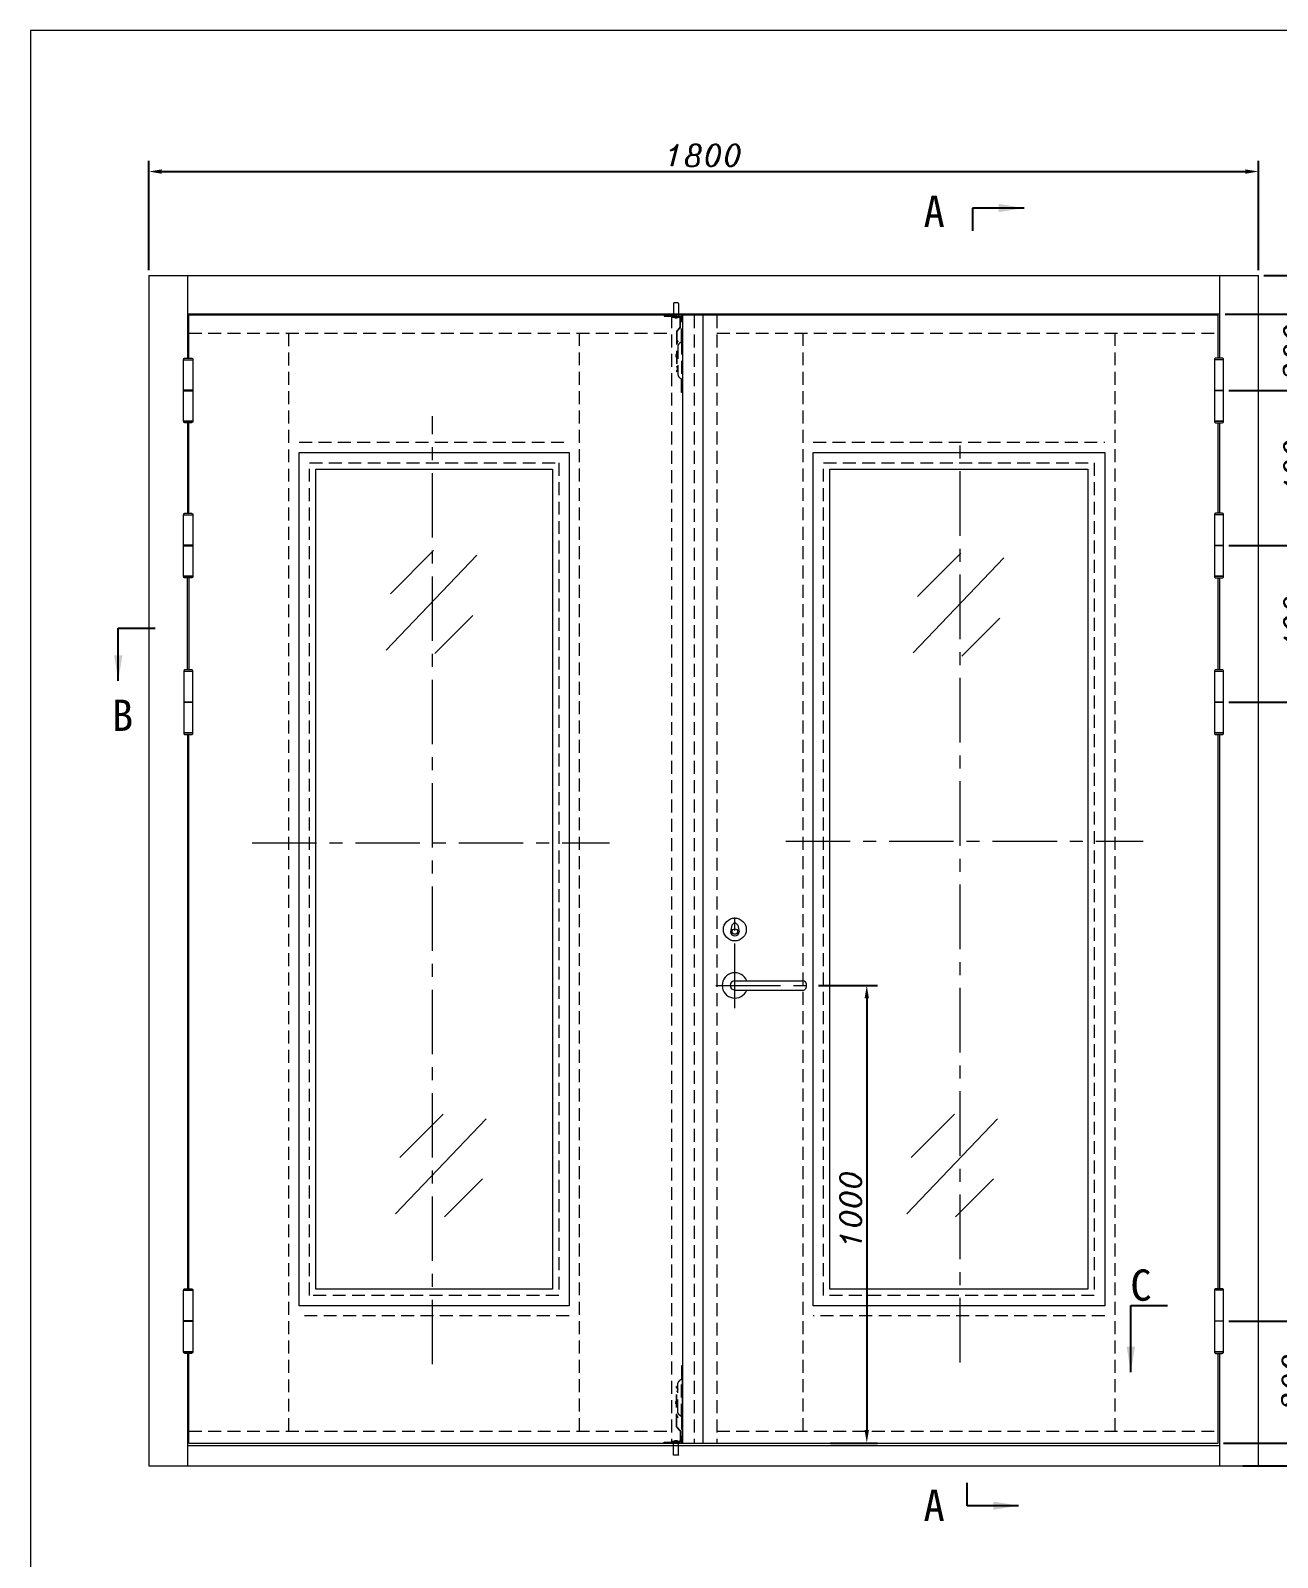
# Model space of a CAD drawing. Extents: x 840 to 463068, y -166519 to 7717.
# Drawn here: x 21054 to 23506, y 1533 to 4535 of the extents above; entities that cross this region are included whole.
import ezdxf

# ---------------------------------------------------------------- set-up
doc = ezdxf.new("R2010")
doc.units = 0
doc.header["$LTSCALE"] = 4
doc.linetypes.add('CENTER', pattern=[50.8, 31.75, -6.35, 6.35, -6.35])
doc.linetypes.add('HIDDEN', pattern=[9.525, 6.35, -3.175])
doc.layers.get('0').update_dxf_attribs({"linetype": 'CONTINUOUS', "lineweight": 13})
doc.layers.get('DEFPOINTS').update_dxf_attribs({"linetype": 'CONTINUOUS', "lineweight": 13})
for name, color, linetype, lineweight in [('FASTENERS', 7, 'CONTINUOUS', 13), ('HATCH', 6, 'CONTINUOUS', 13), ('中心线', 4, 'CENTER', 13), ('标注', 3, 'CONTINUOUS', 13), ('粗实线', 7, 'CONTINUOUS', 30), ('虚线', 1, 'HIDDEN', 13)]:
    doc.layers.add(name, color=color, linetype=linetype, lineweight=lineweight)
doc.styles.get("Standard").update_dxf_attribs({"font": ''})
doc.styles.add('仿宋', font='italic.shx')
doc.styles.get('Standard').set_extended_font_data('@FangSong_GB2312')
doc.dimstyles.new('17X', dxfattribs={"dimscale": 17, "dimtxt": 2.5, "dimasz": 1.5, "dimexe": 1.25, "dimexo": 0.625, "dimtad": 1, "dimdsep": 46, "dimtxsty": '仿宋', "dimcen": 2.5, "dimclrt": 7, "dimadec": 0, "dimazin": 0, "dimtfac": 1, "dimtmove": 0, "dimatfit": 3, "dimfxl": 1, "dimarcsym": 0})
doc.dimstyles.new('ISO-25', dxfattribs={"dimtxt": 2.5, "dimasz": 2.5, "dimexe": 1.25, "dimexo": 0.625, "dimtad": 1, "dimtxsty": 'Standard', "dimcen": 2.5, "dimadec": 0, "dimazin": 0, "dimtfac": 1, "dimtmove": 0, "dimatfit": 3, "dimfxl": 1, "dimarcsym": 0})

# ---------------------------------------------------------------- blocks, each defined once
blk = doc.blocks.new('*D3')
at = {"layer": 'DEFPOINTS', "color": 0, "transparency": 16777216}
for p in [(23468.4, 4258), (21286.4, 4053.5), (23468.4, 4053.5)]:
    blk.add_point(p, dxfattribs=at)
at = {"layer": '标注', "color": 0, "lineweight": -2, "transparency": 16777216}
for p, q in [((21286.4, 4064.1), (21286.4, 4279.2)), ((23468.4, 4064.1), (23468.4, 4279.2)), ((21311.9, 4258), (23442.9, 4258))]:
    blk.add_line(p, q, dxfattribs=at)
at = {"layer": '标注', "color": 0, "transparency": 16777216}
for points in [[(21311.9, 4262.2), (21311.9, 4253.7), (21286.4, 4258)], [(23442.9, 4262.2), (23442.9, 4253.7), (23468.4, 4258)]]:
    blk.add_solid(points, dxfattribs=at)
at = {"layer": '标注', "color": 7, "lineweight": 18, "transparency": 16777216, "insert": (22377.4, 4289.8), "char_height": 42.5, "attachment_point": 5, "style": '仿宋'}
blk.add_mtext('1800', dxfattribs=at)
blk = doc.blocks.new('_DOTSMALL')
at = {"color": 0, "linetype": 'ByBlock', "const_width": 0.5}
blk.add_lwpolyline([(-0.0625, 0, 1), (0.0625, 0, 1)], format="xyb", close=True, dxfattribs=at)
blk = doc.blocks.new('*D4')
at = {"layer": 'DEFPOINTS', "color": 0, "transparency": 16777216}
for p in [(23468.4, 4053.5), (23427.4, 1712.5), (23684.7, 1712.5)]:
    blk.add_point(p, dxfattribs=at)
at = {"layer": '标注', "color": 0, "lineweight": -2, "transparency": 16777216}
for p, q in [((23479, 4053.5), (23705.9, 4053.5)), ((23684.7, 4028), (23684.7, 1738)), ((23438, 1712.5), (23705.9, 1712.5))]:
    blk.add_line(p, q, dxfattribs=at)
at = {"layer": '标注', "color": 0, "transparency": 16777216}
for points in [[(23680.4, 4028), (23688.9, 4028), (23684.7, 4053.5)], [(23680.4, 1738), (23688.9, 1738), (23684.7, 1712.5)]]:
    blk.add_solid(points, dxfattribs=at)
at = {"layer": '标注', "color": 7, "lineweight": 18, "transparency": 16777216, "insert": (23652.8, 2850.2), "char_height": 42.5, "attachment_point": 5, "rotation": 90, "style": '仿宋'}
blk.add_mtext('2400', dxfattribs=at)
blk = doc.blocks.new("5'旗铰")
at = {"lineweight": 13}
for p, q in [((-9, -3), (9, -3)), ((-9, -124), (9, -124))]:
    blk.add_line(p, q, dxfattribs=at)
blk.add_lwpolyline([(-6.5, 0), (6.5, 0, -0.414214), (9, -2.5), (9, -124.5, -0.414214), (6.5, -127), (-6.5, -127, -0.414214), (-9, -124.5), (-9, -2.5, -0.414214)], format="xyb", close=True, dxfattribs=at)
for points in [[(9, -63), (-9, -63), (-9, -3), (9, -3)], [(-9, -64), (9, -64), (9, -124), (-9, -124)]]:
    blk.add_lwpolyline(points, dxfattribs=at)
blk = doc.blocks.new('*D5')
at = {"layer": 'DEFPOINTS', "color": 0, "transparency": 16777216}
for p in [(23392.4, 3977.5), (23399.8, 3827.5), (23571.2, 3827.5)]:
    blk.add_point(p, dxfattribs=at)
at = {"layer": '标注', "color": 0, "lineweight": -2, "transparency": 16777216}
for p, q in [((23403, 3977.5), (23592.5, 3977.5)), ((23571.2, 3952), (23571.2, 3853)), ((23410.4, 3827.5), (23592.5, 3827.5))]:
    blk.add_line(p, q, dxfattribs=at)
at = {"layer": '标注', "color": 0, "transparency": 16777216}
for points in [[(23567, 3952), (23575.5, 3952), (23571.2, 3977.5)], [(23567, 3853), (23575.5, 3853), (23571.2, 3827.5)]]:
    blk.add_solid(points, dxfattribs=at)
at = {"layer": '标注', "color": 7, "lineweight": 18, "transparency": 16777216, "insert": (23539.3, 3902.5), "char_height": 42.5, "attachment_point": 5, "rotation": 90, "style": '仿宋'}
blk.add_mtext('200', dxfattribs=at)
blk = doc.blocks.new('*D6')
at = {"layer": 'DEFPOINTS', "color": 0, "transparency": 16777216}
for p in [(23399.8, 3827.5), (23399.8, 3522.5), (23571.2, 3522.5)]:
    blk.add_point(p, dxfattribs=at)
at = {"layer": '标注', "color": 0, "lineweight": -2, "transparency": 16777216}
for p, q in [((23410.4, 3827.5), (23592.5, 3827.5)), ((23571.2, 3802), (23571.2, 3548)), ((23410.4, 3522.5), (23592.5, 3522.5))]:
    blk.add_line(p, q, dxfattribs=at)
at = {"layer": '标注', "color": 0, "transparency": 16777216}
for points in [[(23567, 3802), (23575.5, 3802), (23571.2, 3827.5)], [(23567, 3548), (23575.5, 3548), (23571.2, 3522.5)]]:
    blk.add_solid(points, dxfattribs=at)
at = {"layer": '标注', "color": 7, "lineweight": 18, "transparency": 16777216, "insert": (23539.3, 3675), "char_height": 42.5, "attachment_point": 5, "rotation": 90, "style": '仿宋'}
blk.add_mtext('400', dxfattribs=at)
blk = doc.blocks.new('6寸暗插销')
at = {"color": 7, "lineweight": 5}
for p, q in [((-26422.4, 13572.4), (-26422.4, 13546.6)), ((-26413.4, 13573.4), (-26421.4, 13573.4)), ((-26412.4, 13572.4), (-26412.4, 13546.6)), ((-26440.9, 13549.4), (-26440.9, 13547.6)), ((-26405.9, 13549.4), (-26440.9, 13549.4)), ((-26440.9, 13547.6), (-26407.7, 13547.6)), ((-26439.9, 13549.4), (-26438.4, 13547.6)), ((-26431.9, 13549.4), (-26433.4, 13547.6)), ((-26424.4, 13546.6), (-26409.5, 13546.6)), ((-26424.4, 13546.6), (-26424.4, 13545.4)), ((-26424.4, 13545.4), (-26410.7, 13545.4)), ((-26419.9, 13545.4), (-26419.9, 13544.9)), ((-26419.4, 13544.4), (-26415.4, 13544.4)), ((-26414.9, 13545.4), (-26414.9, 13544.9)), ((-26409.7, 13525.8), (-26409.7, 13544.4)), ((-26408.5, 13525.8), (-26408.5, 13545.6)), ((-26406.7, 13497.5), (-26406.7, 13546.6)), ((-26404.9, 13547.6), (-26404.9, 13548.4)), ((-26404.9, 13548.4), (-26404.9, 13397.4)), ((-26416.9, 13517.4), (-26416.9, 13437.9)), ((-26416.9, 13517), (-26416.9, 13437.9)), ((-26409.9, 13525.1), (-26416.6, 13517.7)), ((-26415.7, 13517), (-26415.7, 13437.9)), ((-26408.7, 13525.1), (-26415.4, 13517.7)), ((-26414.5, 13498.9), (-26415.7, 13498.9)), ((-26414.1, 13498.2), (-26415.7, 13492.9)), ((-26413.9, 13488.9), (-26413.9, 13432)), ((-26406.7, 13497.5), (-26406.7, 13423.9)), ((-26417.9, 13471.9), (-26417.9, 13467.9)), ((-26416.9, 13472.4), (-26417.4, 13472.4)), ((-26416.9, 13467.4), (-26417.4, 13467.4)), ((-26413.9, 13472.9), (-26415.7, 13472.9)), ((-26413.9, 13466.9), (-26415.7, 13466.9)), ((-26415.7, 13437.9), (-26416.9, 13437.9)), ((-26414.1, 13443.5), (-26415.7, 13448.9)), ((-26414.5, 13442.9), (-26415.7, 13442.9)), ((-26406.7, 13397.4), (-26406.7, 13423.2)), ((-26404.9, 13407.4), (-26406.7, 13405.9)), ((-26404.9, 13399.4), (-26406.7, 13400.9)), ((-26404.9, 13397.4), (-26406.7, 13397.4))]:
    blk.add_line(p, q, dxfattribs=at)
for centre, radius, start, end in [((-26421.4, 13572.4), 1, 90, 180), ((-26413.4, 13572.4), 1, 0, 90), ((-26419.4, 13544.9), 0.5, 180, 270), ((-26415.4, 13544.9), 0.5, 270, 0), ((-26410.7, 13544.4), 1, 0, 90), ((-26409.5, 13545.6), 1, 0, 90), ((-26407.7, 13546.6), 1, 0, 90), ((-26405.9, 13548.4), 1, 0, 90), ((-26415.9, 13517), 1, 138.0128, 180), ((-26414.7, 13517), 1, 138.0128, 180), ((-26410.7, 13525.8), 1, 318.0128, 0), ((-26409.5, 13525.8), 1, 318.0128, 0), ((-26414.5, 13498.4), 0.5, 343.3008, 90), ((-26402.3, 13485.7), 12, 114.487, 164.5657), ((-26407.7, 13497.5), 1, 294.487, 0), ((-26417.4, 13471.9), 0.5, 90, 180), ((-26417.4, 13467.9), 0.5, 180, 270), ((-26414.5, 13443.4), 0.5, 270, 16.6992), ((-26412.9, 13432), 1, 180, 196.1227), ((-26402.3, 13435.1), 12, 196.1227, 245.513), ((-26407.7, 13423.2), 1, 0, 65.513)]:
    blk.add_arc(centre, radius, start, end, dxfattribs=at)
blk = doc.blocks.new('*D7')
at = {"layer": 'DEFPOINTS', "color": 0, "transparency": 16777216}
for p in [(23399.8, 1997.5), (23389.4, 1757.5), (23568.3, 1757.5)]:
    blk.add_point(p, dxfattribs=at)
at = {"layer": '标注', "color": 0, "lineweight": -2, "transparency": 16777216}
for p, q in [((23410.4, 1997.5), (23589.5, 1997.5)), ((23568.3, 1972), (23568.3, 1783)), ((23400, 1757.5), (23589.5, 1757.5))]:
    blk.add_line(p, q, dxfattribs=at)
at = {"layer": '标注', "color": 0, "transparency": 16777216}
for points in [[(23564, 1972), (23572.5, 1972), (23568.3, 1997.5)], [(23564, 1783), (23572.5, 1783), (23568.3, 1757.5)]]:
    blk.add_solid(points, dxfattribs=at)
at = {"layer": '标注', "color": 7, "lineweight": 18, "transparency": 16777216, "insert": (23536.4, 1877.5), "char_height": 42.5, "attachment_point": 5, "rotation": 90, "style": '仿宋'}
blk.add_mtext('200', dxfattribs=at)
blk = doc.blocks.new('*D8')
at = {"layer": 'DEFPOINTS', "color": 0, "transparency": 16777216}
for p in [(22592.7, 2657.5), (22616.5, 1757.5), (22698.3, 1757.5)]:
    blk.add_point(p, dxfattribs=at)
at = {"layer": '标注', "color": 0, "lineweight": -2, "transparency": 16777216}
for p, q in [((22603.3, 2657.5), (22719.5, 2657.5)), ((22698.3, 2632), (22698.3, 1783)), ((22627.1, 1757.5), (22719.5, 1757.5))]:
    blk.add_line(p, q, dxfattribs=at)
at = {"layer": '标注', "color": 0, "transparency": 16777216}
for points in [[(22694, 2632), (22702.5, 2632), (22698.3, 2657.5)], [(22694, 1783), (22702.5, 1783), (22698.3, 1757.5)]]:
    blk.add_solid(points, dxfattribs=at)
at = {"layer": '标注', "color": 7, "lineweight": 18, "transparency": 16777216, "insert": (22666.4, 2217.5), "char_height": 42.5, "attachment_point": 5, "rotation": 90, "style": '仿宋'}
blk.add_mtext('1000', dxfattribs=at)
blk = doc.blocks.new('*D17')
at = {"layer": 'DEFPOINTS', "color": 0, "transparency": 16777216}
for p in [(23410.4, 3522.5), (23399.8, 3214.5), (23571.2, 3214.5)]:
    blk.add_point(p, dxfattribs=at)
at = {"layer": '标注', "color": 0, "lineweight": -2, "transparency": 16777216}
for p, q in [((23421, 3522.5), (23592.5, 3522.5)), ((23571.2, 3497), (23571.2, 3240)), ((23410.4, 3214.5), (23592.5, 3214.5))]:
    blk.add_line(p, q, dxfattribs=at)
at = {"layer": '标注', "color": 0, "transparency": 16777216}
for points in [[(23567, 3497), (23575.5, 3497), (23571.2, 3522.5)], [(23567, 3240), (23575.5, 3240), (23571.2, 3214.5)]]:
    blk.add_solid(points, dxfattribs=at)
at = {"layer": '标注', "color": 7, "lineweight": 18, "transparency": 16777216, "insert": (23539.3, 3368.5), "char_height": 42.5, "attachment_point": 5, "rotation": 90, "style": '仿宋'}
blk.add_mtext('400', dxfattribs=at)

msp = doc.modelspace()

# ---------------------------------------------------------------- linework, layer by layer
for p, q in [((22433.051, 2775.947), (22430.465, 2763.021)), ((22444.665, 2775.947), (22447.25, 2763.021)), ((22438.858, 2666.482), (22573.858, 2666.482)), ((22438.858, 2648.482), (22573.858, 2648.482)), ((22578.858, 2661.482), (22578.858, 2653.482))]:
    msp.add_line(p, q)
for centre, radius in [((22438.858, 2767.482), 22.5), ((22438.858, 2763.382), 5.4)]:
    msp.add_circle(centre, radius)
for centre, radius, start, end in [((22438.858, 2763.382), 8.4, 182.464215, 357.535785), ((22438.858, 2773.786), 6.196, 20.41396, 159.58604), ((22438.858, 2657.482), 25, 21.100196, 338.899804), ((22438.858, 2657.482), 9, 90, 270), ((22573.858, 2661.482), 5, 0, 90), ((22573.858, 2653.482), 5, 270, 0)]:
    msp.add_arc(centre, radius, start, end)
at = {"layer": 'FASTENERS', "lineweight": 13}
for p, q in [((21582.167, 3705.482), (22113.052, 3705.482)), ((22592.709, 3705.482), (23166.167, 3705.482)), ((22113.052, 2027.482), (21582.167, 2027.482)), ((23166.167, 2027.482), (22592.709, 2027.482))]:
    msp.add_line(p, q, dxfattribs=at)
for points in [[(22113.052, 3705.482), (22113.052, 2027.482), (21582.167, 2027.482), (21582.167, 3705.482)], [(23166.167, 3705.482), (23166.167, 2027.482), (22592.709, 2027.482), (22592.709, 3705.482)]]:
    msp.add_lwpolyline(points, close=True, dxfattribs=at)
at = {"layer": 'HATCH', "lineweight": 13}
for p, q in [((21752.975, 3316.573), (21931.309, 3503.762)), ((21761.582, 3427.447), (21846.615, 3512.48)), ((22789.588, 3311.386), (22967.923, 3498.575)), ((22798.195, 3422.259), (22883.229, 3507.293)), ((21848.844, 3310.455), (21923.575, 3385.185)), ((22885.458, 3305.268), (22960.188, 3379.998)), ((21780.433, 2319.172), (21865.467, 2404.205)), ((22785.72, 2319.172), (22870.754, 2404.205)), ((21771.827, 2208.298), (21950.161, 2395.487)), ((22777.114, 2208.298), (22955.448, 2395.487)), ((21867.696, 2202.18), (21942.426, 2276.91)), ((22872.983, 2202.18), (22947.714, 2276.91))]:
    msp.add_line(p, q, dxfattribs=at)
at = {"layer": '中心线', "lineweight": 18}
for p, q in [((21844.602, 1912.53), (21844.602, 3776.777)), ((21844.602, 1912.53), (21844.602, 3737.72)), ((22882.042, 1915.853), (22882.042, 3741.044)), ((22882.042, 1915.853), (22882.042, 3741.044)), ((21489.478, 2937.846), (22192.352, 2937.846)), ((22538.918, 2941.17), (23241.792, 2941.17)), ((22438.858, 2613.077), (22438.858, 2812.99)), ((22401.609, 2657.482), (22595.061, 2657.482))]:
    msp.add_line(p, q, dxfattribs=at)
at = {"layer": '粗实线', "lineweight": 18}
for p, q in [((27898.744, 4535.257), (21053.956, 4535.257)), ((21053.956, 4535.257), (21053.956, -396.839)), ((21286.358, 4053.482), (21286.358, 1712.482)), ((21286.358, 4053.482), (23468.358, 4053.482)), ((21362.358, 4053.482), (21362.358, 3890.982)), ((23392.358, 3890.982), (23392.358, 4053.482)), ((23468.358, 1712.482), (23468.358, 4053.482)), ((21362.358, 4012.482), (21362.358, 4012.482)), ((23392.358, 4012.482), (23392.358, 4012.482)), ((23392.358, 3977.482), (21362.358, 3977.482)), ((23389.358, 3975.482), (21365.358, 3975.482)), ((21365.358, 3890.982), (21365.358, 3975.482)), ((22336.243, 3975.482), (22336.243, 1757.482)), ((22375.9, 3975.482), (22375.9, 1757.482)), ((23389.358, 3890.982), (23389.358, 3975.482)), ((21362.358, 3763.982), (21362.358, 3585.985)), ((21365.358, 3585.985), (21365.358, 3763.982)), ((23389.358, 3585.985), (23389.358, 3763.982)), ((23392.358, 3585.985), (23392.358, 3763.982)), ((21362.825, 3277.974), (21362.825, 3458.972)), ((21365.825, 3277.974), (21365.825, 3458.972)), ((23389.374, 3277.995), (23389.374, 3458.993)), ((23392.374, 3277.995), (23392.374, 3458.993)), ((21362.358, 3150.985), (21362.358, 2060.99)), ((21365.358, 2060.99), (21365.358, 3150.985)), ((23389.358, 2060.99), (23389.358, 3150.985)), ((23392.358, 2060.99), (23392.358, 3150.985)), ((21362.358, 1933.982), (21362.358, 1712.482)), ((21365.358, 1757.482), (21365.358, 1933.982)), ((23389.358, 1757.482), (23389.358, 1933.982)), ((23392.358, 1712.482), (23392.358, 1933.982)), ((21362.358, 1752.482), (23392.358, 1752.482)), ((21365.358, 1757.482), (23389.358, 1757.482)), ((21286.358, 1712.482), (23468.358, 1712.482))]:
    msp.add_line(p, q, dxfattribs=at)
at = {"layer": '粗实线', "lineweight": 13}
for points in [[(22080.052, 3672.482), (22080.052, 2060.482), (21615.167, 2060.482), (21615.167, 3672.482)], [(22080.052, 3672.482), (22080.052, 2060.482), (21615.167, 2060.482), (21615.167, 3672.482)], [(23133.167, 3672.482), (23133.167, 2060.482), (22625.709, 2060.482), (22625.709, 3672.482)], [(23133.167, 3672.482), (23133.167, 2060.482), (22625.709, 2060.482), (22625.709, 3672.482)]]:
    msp.add_lwpolyline(points, close=True, dxfattribs=at)
at = {"layer": '虚线', "lineweight": 18}
for p, q in [((22314.069, 3975.482), (22314.069, 1757.482)), ((22358.858, 3975.482), (22358.858, 1757.482)), ((22403.646, 3975.482), (22403.646, 1757.482)), ((21365.358, 3940.418), (22314.069, 3940.418)), ((22403.646, 3940.418), (23389.358, 3940.418)), ((21365.358, 1781.252), (22314.069, 1781.252)), ((22403.646, 1781.252), (23389.358, 1781.252))]:
    msp.add_line(p, q, dxfattribs=at)
at = {"layer": '虚线', "lineweight": 13}
for p, q in [((21562.167, 1781.252), (21562.167, 3940.418)), ((22133.052, 3940.418), (22133.052, 1781.252)), ((22572.709, 3940.418), (22572.709, 1781.252)), ((23186.167, 3940.418), (23186.167, 1781.252)), ((21582.167, 3725.482), (22113.052, 3725.482)), ((22592.709, 3725.482), (23166.167, 3725.482)), ((21602.667, 2047.982), (21602.667, 3684.982)), ((22092.552, 3684.982), (22092.552, 2047.982)), ((22613.209, 2047.982), (22613.209, 3684.982)), ((23145.667, 3684.982), (23145.667, 2047.982)), ((22113.052, 2007.482), (21582.167, 2007.482)), ((23166.167, 2007.482), (22592.709, 2007.482))]:
    msp.add_line(p, q, dxfattribs=at)
for points in [[(22092.552, 3684.982), (22092.552, 2047.982), (21602.667, 2047.982), (21602.667, 3684.982)], [(23145.667, 3684.982), (23145.667, 2047.982), (22613.209, 2047.982), (22613.209, 3684.982)]]:
    msp.add_lwpolyline(points, close=True, dxfattribs=at)

# ---------------------------------------------------------------- block references
at = {"layer": '粗实线', "lineweight": 18}
for p in [(21363.953, 3890.982), (21363.953, 3585.985), (21363.953, 2060.982)]:
    msp.add_blockref("5'旗铰", p, dxfattribs=at)
at = {"layer": '粗实线', "lineweight": 18, "xscale": -1}
for p in [(23390.762, 3890.982), (23390.762, 3585.985), (21364.23, 3277.974), (23390.779, 3277.995), (23390.762, 2060.982)]:
    msp.add_blockref("5'旗铰", p, dxfattribs=at)
at = {"layer": '虚线', "lineweight": 18}
msp.add_blockref('6寸暗插销', (48740.715, -9573.897), dxfattribs=at)
at = {"layer": '虚线', "lineweight": 18, "xscale": -1, "rotation": 180}
msp.add_blockref('6寸暗插销', (48740.715, 15306.861), dxfattribs=at)

# ---------------------------------------------------------------- texts
at = {"layer": '粗实线', "lineweight": 18, "char_height": 61.5, "width": 133.38118, "attachment_point": 1}
for s, insert in [('A', (22809.863, 4210.325)), ('B', (21214.018, 3219.502)), ('C', (23216.445, 2098.993)), ('A', (22809.751, 1665.767))]:
    msp.add_mtext(s, dxfattribs=dict(at, insert=insert))

# ---------------------------------------------------------------- dimensions: what is measured, and where the dimension line sits
at = {"layer": '标注', "lineweight": 18}
dim = msp.add_linear_dim(base=(23468.358, 4257.951), p1=(21286.358, 4053.482), p2=(23468.358, 4053.482), text='1800', dimstyle='17X', override={"dimldrblk": 'DOTSMALL'}, dxfattribs=at)
dim.commit()
dim.dimension.update_dxf_attribs({"geometry": '*D3', "text_midpoint": (22377.358, 4289.826)})
for base, p1, p2, angle, text, picture, middle in [((23684.658, 1712.482), (23468.358, 4053.482), (23427.358, 1712.482), 90, '2400', '*D4', (23684.658, 2850.179)), ((23568.288, 1757.482), (23399.762, 1997.482), (23389.358, 1757.482), 270, '200', '*D7', (23568.288, 1877.482))]:
    dim = msp.add_linear_dim(base=base, p1=p1, p2=p2, angle=angle, text=text, dimstyle='17X', override={"dimldrblk": 'DOTSMALL'}, dxfattribs=at)
    dim.commit()
    dim.dimension.update_dxf_attribs({"geometry": picture, "text_midpoint": middle, "dimtype": 160})
for base, p1, p2, text, picture, middle in [((23571.21, 3827.482), (23392.358, 3977.482), (23399.762, 3827.482), '200', '*D5', (23539.335, 3902.482)), ((23571.21, 3522.485), (23399.762, 3827.482), (23399.762, 3522.485), '400', '*D6', (23539.335, 3674.984)), ((23571.21, 3214.495), (23410.387, 3522.485), (23399.779, 3214.495), '400', '*D17', (23539.335, 3368.49))]:
    dim = msp.add_linear_dim(base=base, p1=p1, p2=p2, angle=90, text=text, dimstyle='17X', override={"dimldrblk": 'DOTSMALL'}, dxfattribs=at)
    dim.commit()
    dim.dimension.update_dxf_attribs({"geometry": picture, "text_midpoint": middle})
dim = msp.add_linear_dim(base=(22698.289, 1757.482), p1=(22592.709, 2657.482), p2=(22616.492, 1757.482), angle=90, text='1000', dimstyle='17X', dxfattribs=at)
dim.commit()
dim.dimension.update_dxf_attribs({"geometry": '*D8', "text_midpoint": (22698.289, 2217.489), "dimtype": 160})

# ---------------------------------------------------------------- leaders
at = {"layer": '粗实线', "lineweight": 18}
for points in [[(23007.491, 4186.204), (22906.224, 4186.204), (22906.224, 4141.543)], [(21226.424, 3256.637), (21226.424, 3359.979), (21298.8, 3359.979)], [(23217.442, 1897.066), (23217.442, 2027.979), (23289.819, 2027.979)], [(22996.839, 1634.432), (22895.572, 1634.432), (22895.572, 1679.093)]]:
    msp.add_leader(points, dimstyle='ISO-25', override={"dimtxt": 40, "dimasz": 50}, dxfattribs=at)

doc.saveas('drawing.dxf')
